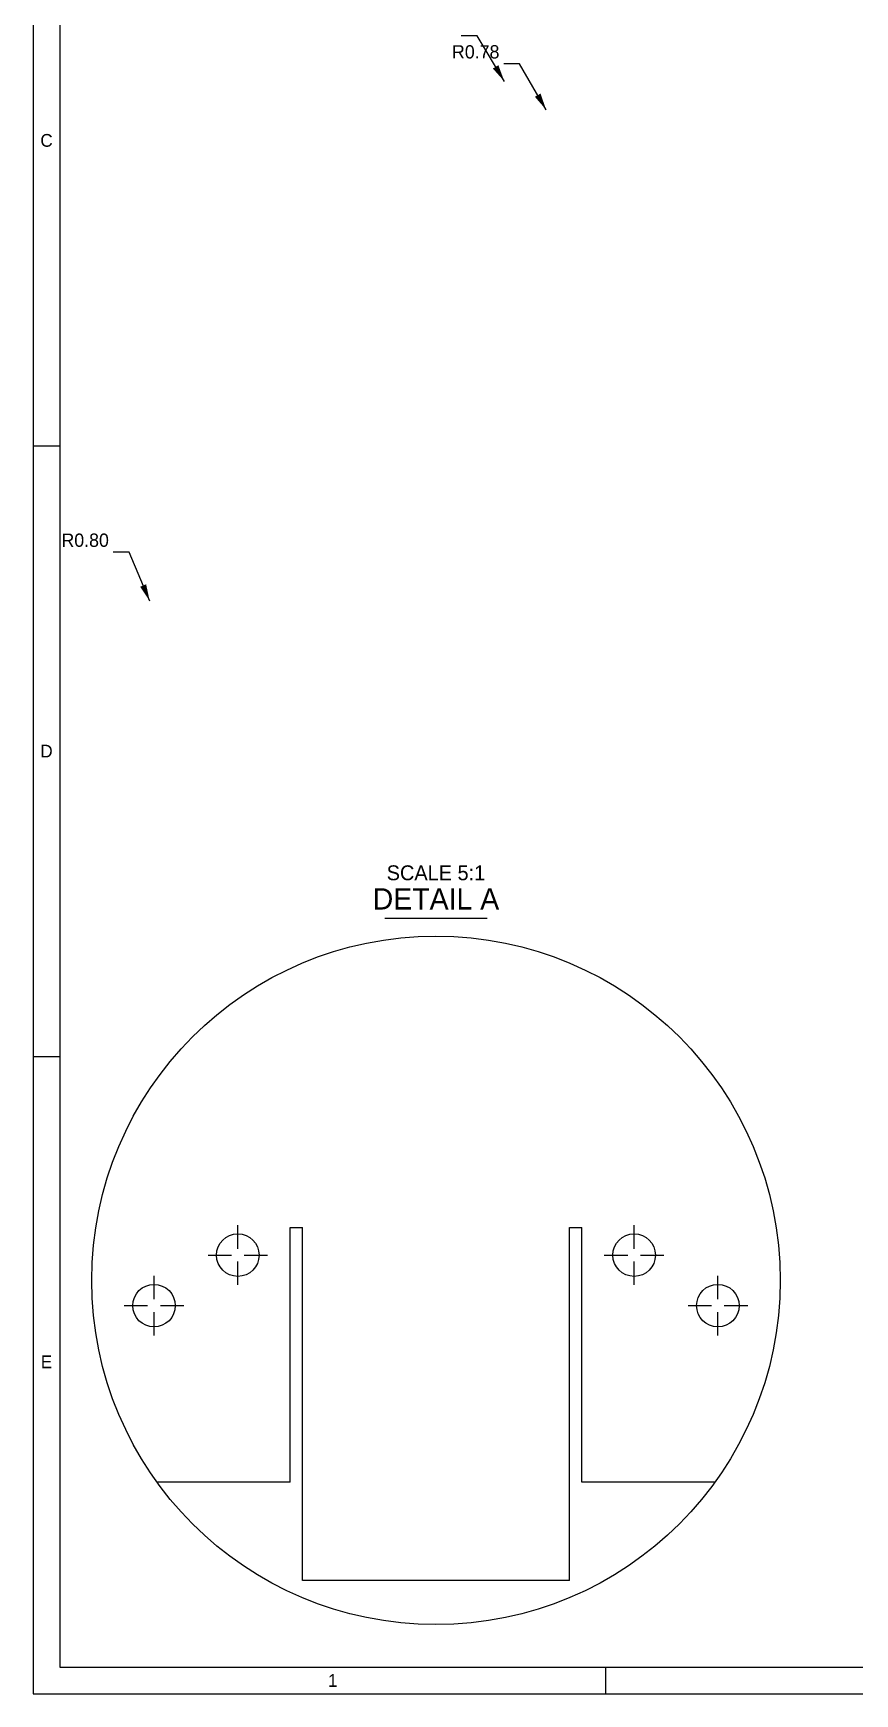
# Model space of a CAD drawing. Header units: millimetres. Extents: x -54 to 851, y -45 to 589.
# Drawn here: x 5 to 159.4, y 5 to 317.1 of the extents above; entities that cross this region are included whole.
import ezdxf
from ezdxf.enums import TextEntityAlignment as Align

# ---------------------------------------------------------------- set-up
doc = ezdxf.new("R2010")
doc.units = ezdxf.units.MM
doc.linetypes.add('CENTER', pattern=[11.2, 7, -1.4, 1.4, -1.4])
for name, color, linetype in [('CENTER', 4, 'CENTER'), ('DIM', 3, 'CONTINUOUS'), ('FRAME', 7, 'CONTINUOUS'), ('SECTION', 7, 'CONTINUOUS'), ('TEXT', 3, 'CONTINUOUS'), ('TITLE', 7, 'CONTINUOUS'), ('VISIBLE', 7, 'CONTINUOUS')]:
    doc.layers.add(name, color=color, linetype=linetype)

msp = doc.modelspace()

# ---------------------------------------------------------------- linework, layer by layer
at = {"layer": 'CENTER'}
for p, q in [((43.462428, 88.662428), (43.462428, 93.062428)), ((117.962428, 88.662428), (117.962428, 93.062428)), ((37.862428, 87.462428), (42.262428, 87.462428)), ((44.662428, 87.462428), (49.062428, 87.462428)), ((112.362428, 87.462428), (116.762428, 87.462428)), ((119.162428, 87.462428), (123.562428, 87.462428)), ((43.462428, 81.862428), (43.462428, 86.262428)), ((117.962428, 81.862428), (117.962428, 86.262428)), ((27.712428, 79.162428), (27.712428, 83.562428)), ((133.712428, 79.162428), (133.712428, 83.562428)), ((22.112428, 77.962428), (26.512428, 77.962428)), ((27.712428, 72.362428), (27.712428, 76.762428)), ((28.912428, 77.962428), (33.312428, 77.962428)), ((128.112428, 77.962428), (132.512428, 77.962428)), ((133.712428, 72.362428), (133.712428, 76.762428)), ((134.912428, 77.962428), (139.312428, 77.962428))]:
    msp.add_line(p, q, dxfattribs=at)
at = {"layer": 'DIM'}
for p, q in [((88.440998, 316.665326), (85.440998, 316.665326)), ((93.567717, 308.07948), (88.440998, 316.665326)), ((96.445148, 311.396916), (93.445148, 311.396916)), ((101.435513, 302.731106), (96.445148, 311.396916)), ((23.024964, 219.595907), (20.024964, 219.595907)), ((26.908525, 210.380813), (23.024964, 219.595907))]:
    msp.add_line(p, q, dxfattribs=at)
for points in [[(93.567717, 308.07948), (92.449186, 311.138655), (91.405147, 310.515246)], [(101.435513, 302.731106), (100.365478, 305.80758), (99.311715, 305.200751)], [(26.908525, 210.380813), (26.226063, 213.565764), (25.105508, 213.093522)]]:
    msp.add_solid(points, dxfattribs=at)
at = {"layer": 'FRAME'}
for p, q in [((10, 584), (10, 10)), ((10, 10), (831, 10))]:
    msp.add_line(p, q, dxfattribs=at)
at = {"layer": 'SECTION'}
msp.add_circle((80.712428, 82.712428), 64.712428, dxfattribs=at)
at = {"layer": 'TEXT'}
msp.add_line((71.112428, 150.824856), (90.312428, 150.824856), dxfattribs=at)
at = {"layer": 'TITLE'}
for p, q in [((5, 589), (5, 5)), ((5, 239.6), (10, 239.6)), ((5, 124.8), (10, 124.8)), ((112.625, 5), (112.625, 10)), ((5, 5), (836, 5))]:
    msp.add_line(p, q, dxfattribs=at)
at = {"layer": 'VISIBLE'}
for p, q in [((53.297428, 92.627428), (55.627428, 92.627428)), ((53.297428, 44.797428), (53.297428, 92.627428)), ((55.627428, 26.282428), (55.627428, 92.627428)), ((105.797428, 92.627428), (108.127428, 92.627428)), ((105.797428, 26.282428), (105.797428, 92.627428)), ((108.127428, 44.797428), (108.127428, 92.627428)), ((53.297428, 44.797428), (28.270545, 44.797428)), ((133.154311, 44.797428), (108.127428, 44.797428)), ((105.797428, 26.282428), (55.627428, 26.282428))]:
    msp.add_line(p, q, dxfattribs=at)
for centre in [(43.462428, 87.462428), (117.962428, 87.462428), (27.712428, 77.962428), (133.712428, 77.962428)]:
    msp.add_circle(centre, 4, dxfattribs=at)

# ---------------------------------------------------------------- texts
at = {"layer": 'TEXT'}
for s, p in [('R0.78', (92.645148, 312.396916)), ('R0.80', (19.224964, 220.595907))]:
    msp.add_text(s, height=2.5, dxfattribs=at).set_placement(p, align=Align.RIGHT)
for s, height, p in [('SCALE 5:1', 2.8, (80.712428, 157.924856)), ('DETAIL A', 4, (80.712428, 152.424856))]:
    msp.add_text(s, height=height, dxfattribs=at).set_placement(p, align=Align.CENTER)
at = {"layer": 'TITLE'}
for s, p in [('C', (7.5, 297)), ('D', (7.5, 182.2)), ('E', (7.5, 67.4)), ('1', (61.3125, 7.5))]:
    msp.add_text(s, height=2.4, dxfattribs=at).set_placement(p, align=Align.MIDDLE_CENTER)

doc.saveas('drawing.dxf')
